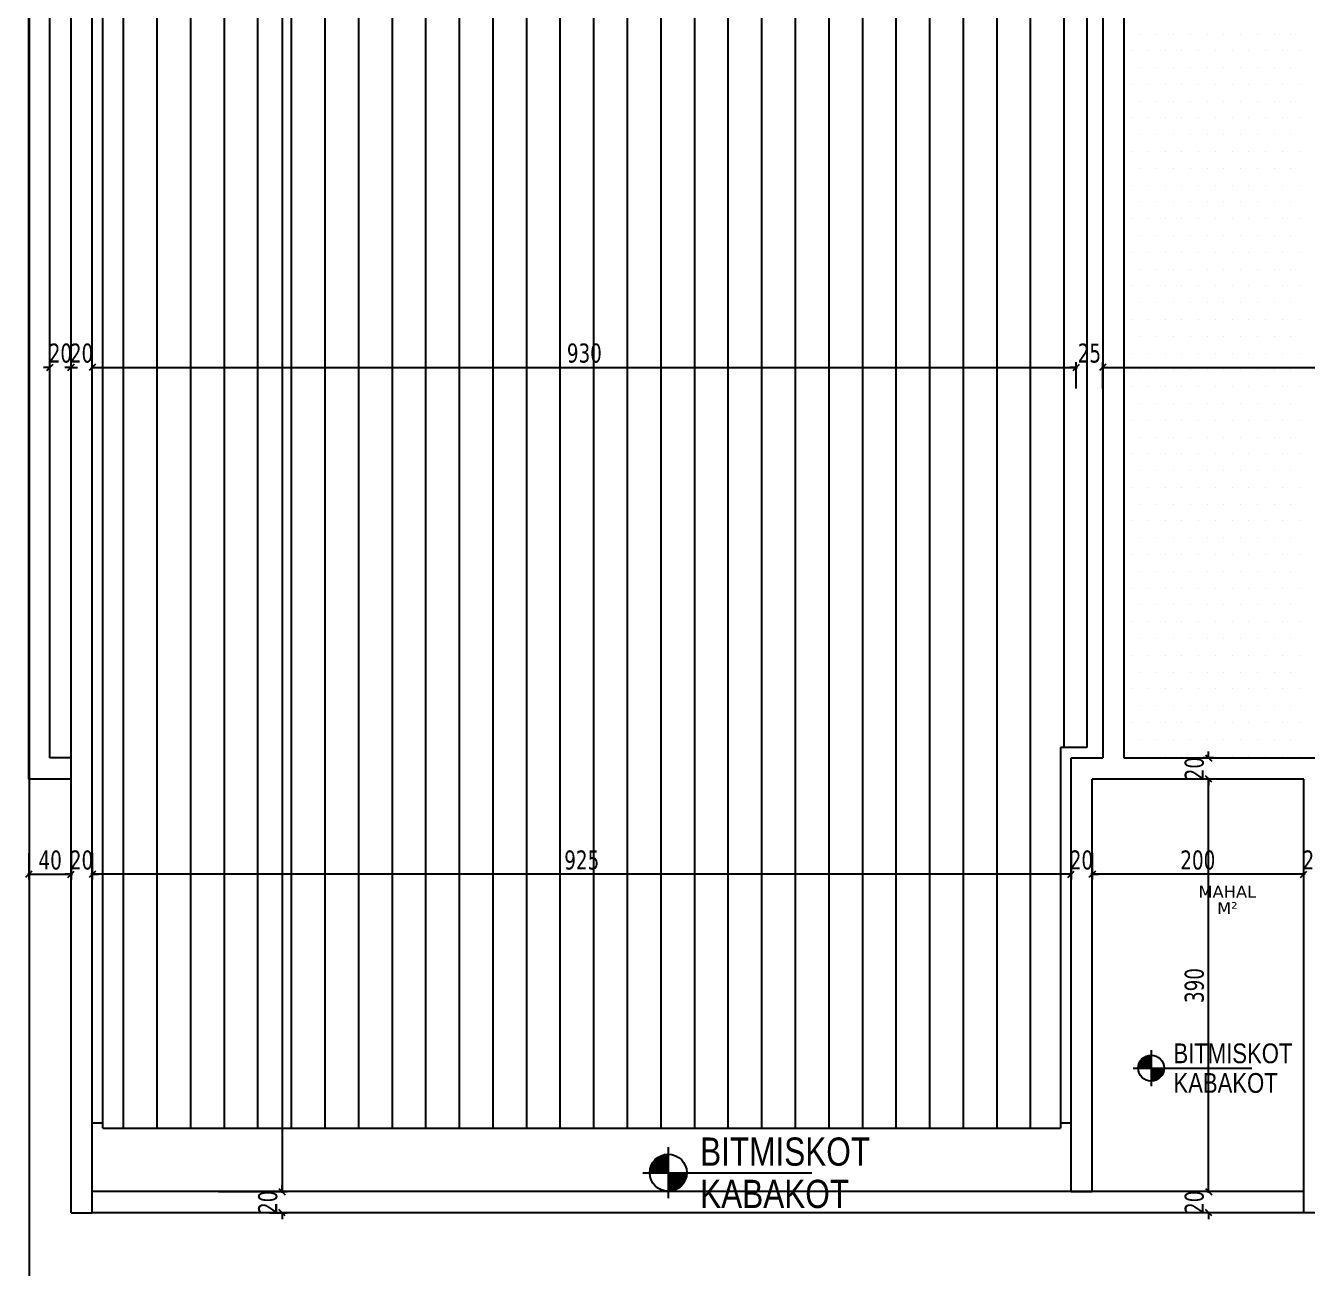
# Model space of a CAD drawing. Header units: millimetres. Extents: x 43168.9 to 43194.6, y -25545.1 to -25543.4.
# Drawn here: x 43178.6033 to 43178.8456, y -25544.5614 to -25544.3264 of the extents above; entities that cross this region are included whole.
import ezdxf
from ezdxf.enums import TextEntityAlignment as Align

# ---------------------------------------------------------------- set-up
doc = ezdxf.new("R2010")
doc.units = ezdxf.units.MM
doc.header["$LTSCALE"] = 200
doc.linetypes.add('DASHDOT', pattern=[1, 0.5, -0.25, 0, -0.25])
for name, color, linetype in [('gor-1_sgh', 232, 'Continuous'), ('gor-2_sgh', 161, 'Continuous'), ('gor-3_sgh', 191, 'Continuous'), ('gor-4_sgh', 17, 'Continuous'), ('olcuic_sgh', 183, 'Continuous'), ('tarama-zemin_sgh', 197, 'Continuous'), ('yapi-yaklasma_sgh', 41, 'DASHDOT')]:
    doc.layers.add(name, color=color, linetype=linetype)
doc.styles.add('dim', font='VERDANA.TTF', dxfattribs={"width": 0.7})
doc.styles.add('text1', font='VERDANA.TTF')
doc.styles.add('text2', font='arial.ttf')

msp = doc.modelspace()

# ---------------------------------------------------------------- linework, layer by layer
at = {"color": 0, "linetype": 'ByBlock', "lineweight": -2}
for p, q in [((43178.60728, -25544.39167), (43178.60848, -25544.39047)), ((43178.61248, -25544.39047), (43178.61128, -25544.39167)), ((43178.61128, -25544.39167), (43178.61248, -25544.39047)), ((43178.61648, -25544.39047), (43178.61528, -25544.39167)), ((43178.61648, -25544.39047), (43178.61528, -25544.39167)), ((43178.80128, -25544.39167), (43178.80248, -25544.39047)), ((43178.80128, -25544.39167), (43178.80248, -25544.39047)), ((43178.80748, -25544.39047), (43178.80628, -25544.39167)), ((43178.80748, -25544.39047), (43178.80628, -25544.39167)), ((43178.82628, -25544.46432), (43178.82748, -25544.46552)), ((43178.82748, -25544.46952), (43178.82628, -25544.46832)), ((43178.82748, -25544.46952), (43178.82628, -25544.46832)), ((43178.60448, -25544.48632), (43178.60328, -25544.48752)), ((43178.61128, -25544.48752), (43178.61248, -25544.48632)), ((43178.61128, -25544.48752), (43178.61248, -25544.48632)), ((43178.61648, -25544.48632), (43178.61528, -25544.48752)), ((43178.61648, -25544.48632), (43178.61528, -25544.48752)), ((43178.80028, -25544.48752), (43178.80148, -25544.48632)), ((43178.80028, -25544.48752), (43178.80148, -25544.48632)), ((43178.80548, -25544.48632), (43178.80428, -25544.48752)), ((43178.80548, -25544.48632), (43178.80428, -25544.48752)), ((43178.84428, -25544.48752), (43178.84548, -25544.48632)), ((43178.84428, -25544.48752), (43178.84548, -25544.48632)), ((43178.65114, -25544.54632), (43178.65234, -25544.54752)), ((43178.65114, -25544.54632), (43178.65234, -25544.54752)), ((43178.82628, -25544.54632), (43178.82748, -25544.54752)), ((43178.82628, -25544.54632), (43178.82748, -25544.54752)), ((43178.65234, -25544.55152), (43178.65114, -25544.55032)), ((43178.82748, -25544.55152), (43178.82628, -25544.55032))]:
    msp.add_line(p, q, dxfattribs=at)
for p, q in [((43178.81359, -25544.5235), (43178.81596, -25544.52113)), ((43178.8136, -25544.52328), (43178.81574, -25544.52115)), ((43178.81365, -25544.52302), (43178.81549, -25544.52119)), ((43178.81373, -25544.52357), (43178.81603, -25544.52127)), ((43178.81374, -25544.52272), (43178.81519, -25544.52127)), ((43178.81603, -25544.52198), (43178.81529, -25544.52124)), ((43178.81603, -25544.52177), (43178.81546, -25544.52119)), ((43178.81603, -25544.52156), (43178.81563, -25544.52116)), ((43178.81603, -25544.52135), (43178.81582, -25544.52113)), ((43178.81603, -25544.52114), (43178.81602, -25544.52113)), ((43178.81364, -25544.52357), (43178.81359, -25544.52351)), ((43178.81385, -25544.52357), (43178.8136, -25544.52332)), ((43178.81406, -25544.52357), (43178.81363, -25544.52314)), ((43178.81427, -25544.52357), (43178.81367, -25544.52297)), ((43178.81448, -25544.52357), (43178.81371, -25544.5228)), ((43178.81469, -25544.52357), (43178.81377, -25544.52265)), ((43178.8149, -25544.52357), (43178.81383, -25544.52251)), ((43178.81511, -25544.52357), (43178.8139, -25544.52237)), ((43178.81393, -25544.52232), (43178.81478, -25544.52147)), ((43178.81394, -25544.52357), (43178.81603, -25544.52148)), ((43178.81532, -25544.52357), (43178.81398, -25544.52224)), ((43178.81553, -25544.52357), (43178.81407, -25544.52211)), ((43178.81414, -25544.52357), (43178.81603, -25544.52169)), ((43178.81574, -25544.52357), (43178.81416, -25544.522)), ((43178.81595, -25544.52357), (43178.81426, -25544.52188)), ((43178.81435, -25544.52357), (43178.81603, -25544.5219)), ((43178.81603, -25544.52345), (43178.81437, -25544.52178)), ((43178.81603, -25544.52324), (43178.81448, -25544.52168)), ((43178.81456, -25544.52357), (43178.81603, -25544.52211)), ((43178.81603, -25544.52303), (43178.8146, -25544.52159)), ((43178.81603, -25544.52282), (43178.81472, -25544.52151)), ((43178.81477, -25544.52357), (43178.81603, -25544.52232)), ((43178.81603, -25544.52261), (43178.81485, -25544.52143)), ((43178.81498, -25544.52357), (43178.81603, -25544.52253)), ((43178.81603, -25544.5224), (43178.81499, -25544.52136)), ((43178.81603, -25544.52219), (43178.81514, -25544.5213)), ((43178.81519, -25544.52357), (43178.81603, -25544.52274)), ((43178.8154, -25544.52357), (43178.81603, -25544.52295)), ((43178.81561, -25544.52357), (43178.81603, -25544.52316)), ((43178.81582, -25544.52357), (43178.81603, -25544.52336)), ((43178.81603, -25544.52378), (43178.81624, -25544.52357)), ((43178.81603, -25544.52399), (43178.81645, -25544.52357)), ((43178.81603, -25544.5242), (43178.81666, -25544.52357)), ((43178.81603, -25544.52441), (43178.81687, -25544.52357)), ((43178.81603, -25544.52462), (43178.81708, -25544.52357)), ((43178.81603, -25544.52483), (43178.81729, -25544.52357)), ((43178.81603, -25544.52504), (43178.8175, -25544.52357)), ((43178.81603, -25544.52525), (43178.81771, -25544.52357)), ((43178.81603, -25544.52546), (43178.81792, -25544.52357)), ((43178.81603, -25544.52567), (43178.81813, -25544.52357)), ((43178.81603, -25544.52588), (43178.81834, -25544.52357)), ((43178.81772, -25544.52535), (43178.81603, -25544.52366)), ((43178.8161, -25544.52602), (43178.81848, -25544.52364)), ((43178.81782, -25544.52524), (43178.81616, -25544.52357)), ((43178.81792, -25544.52513), (43178.81637, -25544.52357)), ((43178.81801, -25544.52501), (43178.81658, -25544.52357)), ((43178.81809, -25544.52488), (43178.81679, -25544.52357)), ((43178.81818, -25544.52475), (43178.817, -25544.52357)), ((43178.81824, -25544.52461), (43178.81721, -25544.52357)), ((43178.81831, -25544.52447), (43178.81742, -25544.52357)), ((43178.81836, -25544.52431), (43178.81763, -25544.52357)), ((43178.81841, -25544.52415), (43178.81784, -25544.52357)), ((43178.81844, -25544.52397), (43178.81805, -25544.52357)), ((43178.81847, -25544.52379), (43178.81825, -25544.52357)), ((43178.81848, -25544.52359), (43178.81846, -25544.52357)), ((43178.81761, -25544.52544), (43178.81603, -25544.52386)), ((43178.81749, -25544.52554), (43178.81603, -25544.52407)), ((43178.81737, -25544.52562), (43178.81603, -25544.52428)), ((43178.81724, -25544.5257), (43178.81603, -25544.52449)), ((43178.8171, -25544.52577), (43178.81603, -25544.5247)), ((43178.81695, -25544.52584), (43178.81603, -25544.52491)), ((43178.81681, -25544.5259), (43178.81603, -25544.52512)), ((43178.81664, -25544.52594), (43178.81603, -25544.52533)), ((43178.81647, -25544.52598), (43178.81603, -25544.52554)), ((43178.81629, -25544.52601), (43178.81603, -25544.52575)), ((43178.81609, -25544.52602), (43178.81603, -25544.52596)), ((43178.81633, -25544.526), (43178.81846, -25544.52387)), ((43178.81659, -25544.52595), (43178.81842, -25544.52412)), ((43178.81688, -25544.52587), (43178.81833, -25544.52442)), ((43178.81728, -25544.52568), (43178.81813, -25544.52483)), ((43178.72126, -25544.54325), (43178.72465, -25544.53985)), ((43178.72128, -25544.54293), (43178.72433, -25544.53988)), ((43178.72135, -25544.54255), (43178.72397, -25544.53994)), ((43178.72146, -25544.54335), (43178.72475, -25544.54006)), ((43178.72148, -25544.54213), (43178.72354, -25544.54006)), ((43178.72175, -25544.54156), (43178.72296, -25544.54035)), ((43178.72176, -25544.54335), (43178.72475, -25544.54036)), ((43178.72205, -25544.54335), (43178.72475, -25544.54065)), ((43178.72475, -25544.54287), (43178.72253, -25544.54065)), ((43178.72475, -25544.54257), (43178.7227, -25544.54052)), ((43178.72475, -25544.54227), (43178.72288, -25544.5404)), ((43178.72475, -25544.54197), (43178.72306, -25544.54028)), ((43178.72475, -25544.54167), (43178.72327, -25544.54019)), ((43178.72475, -25544.54137), (43178.72348, -25544.5401)), ((43178.72475, -25544.54107), (43178.7237, -25544.54002)), ((43178.72475, -25544.54077), (43178.72393, -25544.53995)), ((43178.72475, -25544.54047), (43178.72418, -25544.5399)), ((43178.72475, -25544.54017), (43178.72444, -25544.53986)), ((43178.72475, -25544.53987), (43178.72473, -25544.53985)), ((43178.72164, -25544.54335), (43178.72128, -25544.54299)), ((43178.72194, -25544.54335), (43178.72131, -25544.54272)), ((43178.72224, -25544.54335), (43178.72137, -25544.54248)), ((43178.72254, -25544.54335), (43178.72143, -25544.54224)), ((43178.72284, -25544.54335), (43178.72152, -25544.54203)), ((43178.72314, -25544.54335), (43178.72161, -25544.54182)), ((43178.72344, -25544.54335), (43178.72171, -25544.54162)), ((43178.72374, -25544.54335), (43178.72182, -25544.54144)), ((43178.72404, -25544.54335), (43178.72195, -25544.54126)), ((43178.72433, -25544.54335), (43178.72208, -25544.5411)), ((43178.72463, -25544.54335), (43178.72222, -25544.54093)), ((43178.72235, -25544.54335), (43178.72475, -25544.54095)), ((43178.72475, -25544.54316), (43178.72237, -25544.54079)), ((43178.72265, -25544.54335), (43178.72475, -25544.54125)), ((43178.72295, -25544.54335), (43178.72475, -25544.54155)), ((43178.72325, -25544.54335), (43178.72475, -25544.54185)), ((43178.72355, -25544.54335), (43178.72475, -25544.54215)), ((43178.72385, -25544.54335), (43178.72475, -25544.54245)), ((43178.72415, -25544.54335), (43178.72475, -25544.54275)), ((43178.72445, -25544.54335), (43178.72475, -25544.54305)), ((43178.72134, -25544.54335), (43178.72126, -25544.54326)), ((43178.72475, -25544.54365), (43178.72505, -25544.54335)), ((43178.72475, -25544.54395), (43178.72535, -25544.54335)), ((43178.72475, -25544.54425), (43178.72565, -25544.54335)), ((43178.72475, -25544.54455), (43178.72595, -25544.54335)), ((43178.72475, -25544.54485), (43178.72625, -25544.54335)), ((43178.72475, -25544.54515), (43178.72654, -25544.54335)), ((43178.72475, -25544.54544), (43178.72684, -25544.54335)), ((43178.72475, -25544.54574), (43178.72714, -25544.54335)), ((43178.72475, -25544.54604), (43178.72744, -25544.54335)), ((43178.72475, -25544.54634), (43178.72774, -25544.54335)), ((43178.72475, -25544.54664), (43178.72804, -25544.54335)), ((43178.72716, -25544.54588), (43178.72475, -25544.54346)), ((43178.727, -25544.54602), (43178.72475, -25544.54376)), ((43178.72684, -25544.54615), (43178.72475, -25544.54406)), ((43178.72666, -25544.54627), (43178.72475, -25544.54436)), ((43178.72648, -25544.54639), (43178.72475, -25544.54466)), ((43178.72628, -25544.54649), (43178.72475, -25544.54496)), ((43178.72607, -25544.54658), (43178.72475, -25544.54526)), ((43178.72485, -25544.54684), (43178.72824, -25544.54345)), ((43178.72731, -25544.54572), (43178.72493, -25544.54335)), ((43178.72517, -25544.54682), (43178.72822, -25544.54377)), ((43178.72745, -25544.54557), (43178.72523, -25544.54335)), ((43178.72758, -25544.5454), (43178.72553, -25544.54335)), ((43178.72554, -25544.54674), (43178.72816, -25544.54413)), ((43178.7277, -25544.54522), (43178.72583, -25544.54335)), ((43178.72597, -25544.54662), (43178.72803, -25544.54455)), ((43178.72782, -25544.54503), (43178.72613, -25544.54335)), ((43178.72791, -25544.54483), (43178.72643, -25544.54335)), ((43178.72654, -25544.54635), (43178.72775, -25544.54514)), ((43178.728, -25544.54462), (43178.72673, -25544.54335)), ((43178.72808, -25544.5444), (43178.72703, -25544.54335)), ((43178.72815, -25544.54417), (43178.72733, -25544.54335)), ((43178.7282, -25544.54392), (43178.72763, -25544.54335)), ((43178.72823, -25544.54366), (43178.72793, -25544.54335)), ((43178.72825, -25544.54337), (43178.72823, -25544.54335)), ((43178.72586, -25544.54667), (43178.72475, -25544.54556)), ((43178.72562, -25544.54673), (43178.72475, -25544.54586)), ((43178.72538, -25544.54679), (43178.72475, -25544.54616)), ((43178.72511, -25544.54682), (43178.72475, -25544.54646)), ((43178.72483, -25544.54684), (43178.72475, -25544.54676))]:
    msp.add_line(p, q)
at = {"color": 0}
for p, q in [((43178.81603, -25544.52019), (43178.81603, -25544.52696)), ((43178.81265, -25544.52357), (43178.83505, -25544.52357)), ((43178.72475, -25544.53852), (43178.72475, -25544.54818)), ((43178.71992, -25544.54335), (43178.75192, -25544.54335))]:
    msp.add_line(p, q, dxfattribs=at)
for centre, radius in [((43178.81603, -25544.52357), 0.00245), ((43178.72475, -25544.54335), 0.0035)]:
    msp.add_circle(centre, radius, dxfattribs=at)
at = {"layer": 'gor-1_sgh'}
for p, q in [((43178.61188, -25544.55092), (43178.61188, -25544.20604)), ((43178.61588, -25544.55092), (43178.61588, -25544.20476)), ((43178.80688, -25544.27591), (43178.80688, -25544.46492)), ((43178.81088, -25544.27991), (43178.81088, -25544.46492)), ((43178.80088, -25544.54692), (43178.80088, -25544.46492)), ((43178.80088, -25544.46492), (43178.80688, -25544.46492)), ((43178.81088, -25544.46492), (43178.84888, -25544.46492)), ((43178.80488, -25544.54692), (43178.80488, -25544.46892)), ((43178.84488, -25544.46892), (43178.80488, -25544.46892)), ((43178.84488, -25544.55092), (43178.84488, -25544.46892)), ((43178.80088, -25544.54692), (43178.80488, -25544.54692)), ((43178.61188, -25544.55092), (43178.61588, -25544.55092)), ((43178.84888, -25544.55092), (43178.84488, -25544.55092))]:
    msp.add_line(p, q, dxfattribs=at)
at = {"layer": 'gor-2_sgh'}
for p, q in [((43178.60788, -25544.46492), (43178.60788, -25543.86192)), ((43178.61788, -25544.53492), (43178.61788, -25544.20414)), ((43178.80388, -25544.26791), (43178.80388, -25544.46292)), ((43178.80388, -25544.46292), (43178.79888, -25544.46292)), ((43178.79888, -25544.46292), (43178.79888, -25544.53492)), ((43178.61188, -25544.46492), (43178.60788, -25544.46492)), ((43178.61588, -25544.53392), (43178.61788, -25544.53392)), ((43178.61788, -25544.53492), (43178.79888, -25544.53492)), ((43178.79888, -25544.53392), (43178.80088, -25544.53392)), ((43178.84488, -25544.54692), (43178.61588, -25544.54692)), ((43178.84488, -25544.55092), (43178.61588, -25544.55092))]:
    msp.add_line(p, q, dxfattribs=at)
at = {"layer": 'gor-3_sgh'}
for p, q in [((43178.60388, -25544.46892), (43178.60388, -25543.85792)), ((43178.61188, -25544.46892), (43178.60388, -25544.46892))]:
    msp.add_line(p, q, dxfattribs=at)
at = {"layer": 'gor-4_sgh'}
for p, q in [((43178.6599, -25544.53492), (43178.6599, -25544.19613)), ((43178.66625, -25544.53492), (43178.66625, -25544.1957)), ((43178.6726, -25544.53492), (43178.6726, -25544.19546)), ((43178.67895, -25544.53492), (43178.67895, -25544.19543)), ((43178.6853, -25544.53492), (43178.6853, -25544.19559)), ((43178.69165, -25544.53492), (43178.69165, -25544.19595)), ((43178.698, -25544.53492), (43178.698, -25544.19651)), ((43178.64085, -25544.53492), (43178.64085, -25544.19863)), ((43178.6472, -25544.53492), (43178.6472, -25544.19759)), ((43178.65355, -25544.53492), (43178.65355, -25544.19676)), ((43178.70435, -25544.53492), (43178.70435, -25544.19727)), ((43178.7107, -25544.53492), (43178.7107, -25544.19824)), ((43178.62815, -25544.53492), (43178.62815, -25544.20133)), ((43178.6345, -25544.53492), (43178.6345, -25544.19987)), ((43178.71705, -25544.53492), (43178.71705, -25544.19941)), ((43178.7234, -25544.53492), (43178.7234, -25544.20079)), ((43178.6218, -25544.53492), (43178.6218, -25544.203)), ((43178.72975, -25544.53492), (43178.72975, -25544.20238)), ((43178.7361, -25544.53492), (43178.7361, -25544.20417)), ((43178.74245, -25544.53492), (43178.74245, -25544.20586)), ((43178.7488, -25544.53492), (43178.7488, -25544.20735)), ((43178.75515, -25544.53492), (43178.75515, -25544.20864)), ((43178.7615, -25544.53492), (43178.7615, -25544.20975)), ((43178.76785, -25544.53492), (43178.76785, -25544.21067)), ((43178.7742, -25544.53492), (43178.7742, -25544.2114)), ((43178.78055, -25544.53492), (43178.78055, -25544.21195)), ((43178.7869, -25544.53492), (43178.7869, -25544.21231)), ((43178.79325, -25544.53492), (43178.79325, -25544.2125)), ((43178.7996, -25544.46292), (43178.7996, -25544.2125))]:
    msp.add_line(p, q, dxfattribs=at)
at = {"layer": 'olcuic_sgh'}
for p, q in [((43178.65174, -25544.09266), (43178.65174, -25544.54717)), ((43178.60788, -25544.39507), (43178.60788, -25544.39007)), ((43178.61188, -25544.39507), (43178.61188, -25544.39007)), ((43178.61188, -25544.39507), (43178.61188, -25544.39007)), ((43178.61588, -25544.39507), (43178.61588, -25544.39007)), ((43178.61588, -25544.39507), (43178.61588, -25544.39007)), ((43178.80188, -25544.39507), (43178.80188, -25544.39007)), ((43178.80188, -25544.39507), (43178.80188, -25544.39007)), ((43178.80688, -25544.39507), (43178.80688, -25544.39007)), ((43178.80688, -25544.39507), (43178.80688, -25544.39007)), ((43178.60788, -25544.39107), (43178.60668, -25544.39107)), ((43178.61188, -25544.39107), (43178.61068, -25544.39107)), ((43178.61188, -25544.39107), (43178.61308, -25544.39107)), ((43178.61563, -25544.39107), (43178.80213, -25544.39107)), ((43178.61588, -25544.39107), (43178.61708, -25544.39107)), ((43178.80188, -25544.39107), (43178.80068, -25544.39107)), ((43178.80663, -25544.39107), (43179.08113, -25544.39107)), ((43178.80688, -25544.39107), (43178.80808, -25544.39107)), ((43178.82788, -25544.46492), (43178.82588, -25544.46492)), ((43178.82688, -25544.46492), (43178.82688, -25544.46372)), ((43178.82688, -25544.46892), (43178.82588, -25544.46892)), ((43178.82688, -25544.46892), (43178.82588, -25544.46892)), ((43178.82688, -25544.54717), (43178.82688, -25544.46867)), ((43178.82688, -25544.46892), (43178.82688, -25544.47012)), ((43178.60388, -25544.48292), (43178.60388, -25544.48792)), ((43178.61188, -25544.48292), (43178.61188, -25544.48792)), ((43178.61188, -25544.48292), (43178.61188, -25544.48792)), ((43178.61588, -25544.48292), (43178.61588, -25544.48792)), ((43178.80088, -25544.48292), (43178.80088, -25544.48792)), ((43178.80088, -25544.48292), (43178.80088, -25544.48792)), ((43178.80488, -25544.48292), (43178.80488, -25544.48792)), ((43178.80488, -25544.48292), (43178.80488, -25544.48792)), ((43178.60363, -25544.48692), (43178.61213, -25544.48692)), ((43178.61188, -25544.48692), (43178.61068, -25544.48692)), ((43178.80113, -25544.48692), (43178.61563, -25544.48692)), ((43178.61588, -25544.49092), (43178.61588, -25544.48592)), ((43178.61588, -25544.48692), (43178.61708, -25544.48692)), ((43178.80088, -25544.48692), (43178.79968, -25544.48692)), ((43178.84513, -25544.48692), (43178.80463, -25544.48692)), ((43178.80488, -25544.48692), (43178.80608, -25544.48692)), ((43178.84488, -25544.48692), (43178.84368, -25544.48692)), ((43178.84488, -25544.49092), (43178.84488, -25544.48592)), ((43178.84488, -25544.49092), (43178.84488, -25544.48592)), ((43178.63974, -25544.54692), (43178.65274, -25544.54692)), ((43178.64888, -25544.54692), (43178.65274, -25544.54692)), ((43178.65174, -25544.54692), (43178.65174, -25544.54572)), ((43178.82688, -25544.54692), (43178.82588, -25544.54692)), ((43178.82688, -25544.54692), (43178.82588, -25544.54692)), ((43178.82688, -25544.54692), (43178.82688, -25544.54572)), ((43178.64938, -25544.55092), (43178.65274, -25544.55092)), ((43178.65174, -25544.55092), (43178.65174, -25544.55212)), ((43178.82688, -25544.55092), (43178.82588, -25544.55092)), ((43178.82688, -25544.55092), (43178.82688, -25544.55212))]:
    msp.add_line(p, q, dxfattribs=at)
at = {"layer": 'tarama-zemin_sgh'}
for p, q in [((43178.81389, -25544.32803), (43178.81389, -25544.32803)), ((43178.81706, -25544.32803), (43178.81706, -25544.32803)), ((43178.82024, -25544.32803), (43178.82024, -25544.32803)), ((43178.82341, -25544.32803), (43178.82341, -25544.32803)), ((43178.82659, -25544.32803), (43178.82659, -25544.32803)), ((43178.82976, -25544.32803), (43178.82976, -25544.32803)), ((43178.83294, -25544.32803), (43178.83294, -25544.32803)), ((43178.83611, -25544.32803), (43178.83611, -25544.32803)), ((43178.83929, -25544.32803), (43178.83929, -25544.32803)), ((43178.84246, -25544.32803), (43178.84246, -25544.32803)), ((43178.8123, -25544.3312), (43178.8123, -25544.3312)), ((43178.81547, -25544.3312), (43178.81547, -25544.3312)), ((43178.81865, -25544.3312), (43178.81865, -25544.3312)), ((43178.82182, -25544.3312), (43178.82182, -25544.3312)), ((43178.825, -25544.3312), (43178.825, -25544.3312)), ((43178.82817, -25544.3312), (43178.82817, -25544.3312)), ((43178.83135, -25544.3312), (43178.83135, -25544.3312)), ((43178.83452, -25544.3312), (43178.83452, -25544.3312)), ((43178.8377, -25544.3312), (43178.8377, -25544.3312)), ((43178.84087, -25544.3312), (43178.84087, -25544.3312)), ((43178.84405, -25544.3312), (43178.84405, -25544.3312)), ((43178.81389, -25544.33438), (43178.81389, -25544.33438)), ((43178.81706, -25544.33438), (43178.81706, -25544.33438)), ((43178.82024, -25544.33438), (43178.82024, -25544.33438)), ((43178.82341, -25544.33438), (43178.82341, -25544.33438)), ((43178.82659, -25544.33438), (43178.82659, -25544.33438)), ((43178.82976, -25544.33438), (43178.82976, -25544.33438)), ((43178.83294, -25544.33438), (43178.83294, -25544.33438)), ((43178.83611, -25544.33438), (43178.83611, -25544.33438)), ((43178.83929, -25544.33438), (43178.83929, -25544.33438)), ((43178.84246, -25544.33438), (43178.84246, -25544.33438)), ((43178.8123, -25544.33755), (43178.8123, -25544.33755)), ((43178.81547, -25544.33755), (43178.81547, -25544.33755)), ((43178.81865, -25544.33755), (43178.81865, -25544.33755)), ((43178.82182, -25544.33755), (43178.82182, -25544.33755)), ((43178.825, -25544.33755), (43178.825, -25544.33755)), ((43178.82817, -25544.33755), (43178.82817, -25544.33755)), ((43178.83135, -25544.33755), (43178.83135, -25544.33755)), ((43178.83452, -25544.33755), (43178.83452, -25544.33755)), ((43178.8377, -25544.33755), (43178.8377, -25544.33755)), ((43178.84087, -25544.33755), (43178.84087, -25544.33755)), ((43178.84405, -25544.33755), (43178.84405, -25544.33755)), ((43178.81389, -25544.34073), (43178.81389, -25544.34073)), ((43178.81706, -25544.34073), (43178.81706, -25544.34073)), ((43178.82024, -25544.34073), (43178.82024, -25544.34073)), ((43178.82341, -25544.34073), (43178.82341, -25544.34073)), ((43178.82659, -25544.34073), (43178.82659, -25544.34073)), ((43178.82976, -25544.34073), (43178.82976, -25544.34073)), ((43178.83294, -25544.34073), (43178.83294, -25544.34073)), ((43178.83611, -25544.34073), (43178.83611, -25544.34073)), ((43178.83929, -25544.34073), (43178.83929, -25544.34073)), ((43178.84246, -25544.34073), (43178.84246, -25544.34073)), ((43178.8123, -25544.3439), (43178.8123, -25544.3439)), ((43178.81547, -25544.3439), (43178.81547, -25544.3439)), ((43178.81865, -25544.3439), (43178.81865, -25544.3439)), ((43178.82182, -25544.3439), (43178.82182, -25544.3439)), ((43178.825, -25544.3439), (43178.825, -25544.3439)), ((43178.82817, -25544.3439), (43178.82817, -25544.3439)), ((43178.83135, -25544.3439), (43178.83135, -25544.3439)), ((43178.83452, -25544.3439), (43178.83452, -25544.3439)), ((43178.8377, -25544.3439), (43178.8377, -25544.3439)), ((43178.84087, -25544.3439), (43178.84087, -25544.3439)), ((43178.84405, -25544.3439), (43178.84405, -25544.3439)), ((43178.81389, -25544.34708), (43178.81389, -25544.34708)), ((43178.81706, -25544.34708), (43178.81706, -25544.34708)), ((43178.82024, -25544.34708), (43178.82024, -25544.34708)), ((43178.82341, -25544.34708), (43178.82341, -25544.34708)), ((43178.82659, -25544.34708), (43178.82659, -25544.34708)), ((43178.82976, -25544.34708), (43178.82976, -25544.34708)), ((43178.83294, -25544.34708), (43178.83294, -25544.34708)), ((43178.83611, -25544.34708), (43178.83611, -25544.34708)), ((43178.83929, -25544.34708), (43178.83929, -25544.34708)), ((43178.84246, -25544.34708), (43178.84246, -25544.34708)), ((43178.8123, -25544.35025), (43178.8123, -25544.35025)), ((43178.81547, -25544.35025), (43178.81547, -25544.35025)), ((43178.81865, -25544.35025), (43178.81865, -25544.35025)), ((43178.82182, -25544.35025), (43178.82182, -25544.35025)), ((43178.825, -25544.35025), (43178.825, -25544.35025)), ((43178.82817, -25544.35025), (43178.82817, -25544.35025)), ((43178.83135, -25544.35025), (43178.83135, -25544.35025)), ((43178.83452, -25544.35025), (43178.83452, -25544.35025)), ((43178.8377, -25544.35025), (43178.8377, -25544.35025)), ((43178.84087, -25544.35025), (43178.84087, -25544.35025)), ((43178.84405, -25544.35025), (43178.84405, -25544.35025)), ((43178.81389, -25544.35343), (43178.81389, -25544.35343)), ((43178.81706, -25544.35343), (43178.81706, -25544.35343)), ((43178.82024, -25544.35343), (43178.82024, -25544.35343)), ((43178.82341, -25544.35343), (43178.82341, -25544.35343)), ((43178.82659, -25544.35343), (43178.82659, -25544.35343)), ((43178.82976, -25544.35343), (43178.82976, -25544.35343)), ((43178.83294, -25544.35343), (43178.83294, -25544.35343)), ((43178.83611, -25544.35343), (43178.83611, -25544.35343)), ((43178.83929, -25544.35343), (43178.83929, -25544.35343)), ((43178.84246, -25544.35343), (43178.84246, -25544.35343)), ((43178.8123, -25544.3566), (43178.8123, -25544.3566)), ((43178.81547, -25544.3566), (43178.81547, -25544.3566)), ((43178.81865, -25544.3566), (43178.81865, -25544.3566)), ((43178.82182, -25544.3566), (43178.82182, -25544.3566)), ((43178.825, -25544.3566), (43178.825, -25544.3566)), ((43178.82817, -25544.3566), (43178.82817, -25544.3566)), ((43178.83135, -25544.3566), (43178.83135, -25544.3566)), ((43178.83452, -25544.3566), (43178.83452, -25544.3566)), ((43178.8377, -25544.3566), (43178.8377, -25544.3566)), ((43178.84087, -25544.3566), (43178.84087, -25544.3566)), ((43178.84405, -25544.3566), (43178.84405, -25544.3566)), ((43178.81389, -25544.35978), (43178.81389, -25544.35978)), ((43178.81706, -25544.35978), (43178.81706, -25544.35978)), ((43178.82024, -25544.35978), (43178.82024, -25544.35978)), ((43178.82341, -25544.35978), (43178.82341, -25544.35978)), ((43178.82659, -25544.35978), (43178.82659, -25544.35978)), ((43178.82976, -25544.35978), (43178.82976, -25544.35978)), ((43178.83294, -25544.35978), (43178.83294, -25544.35978)), ((43178.83611, -25544.35978), (43178.83611, -25544.35978)), ((43178.83929, -25544.35978), (43178.83929, -25544.35978)), ((43178.84246, -25544.35978), (43178.84246, -25544.35978)), ((43178.8123, -25544.36295), (43178.8123, -25544.36295)), ((43178.81547, -25544.36295), (43178.81547, -25544.36295)), ((43178.81865, -25544.36295), (43178.81865, -25544.36295)), ((43178.82182, -25544.36295), (43178.82182, -25544.36295)), ((43178.825, -25544.36295), (43178.825, -25544.36295)), ((43178.82817, -25544.36295), (43178.82817, -25544.36295)), ((43178.83135, -25544.36295), (43178.83135, -25544.36295)), ((43178.83452, -25544.36295), (43178.83452, -25544.36295)), ((43178.8377, -25544.36295), (43178.8377, -25544.36295)), ((43178.84087, -25544.36295), (43178.84087, -25544.36295)), ((43178.84405, -25544.36295), (43178.84405, -25544.36295)), ((43178.81389, -25544.36613), (43178.81389, -25544.36613)), ((43178.81706, -25544.36613), (43178.81706, -25544.36613)), ((43178.82024, -25544.36613), (43178.82024, -25544.36613)), ((43178.82341, -25544.36613), (43178.82341, -25544.36613)), ((43178.82659, -25544.36613), (43178.82659, -25544.36613)), ((43178.82976, -25544.36613), (43178.82976, -25544.36613)), ((43178.83294, -25544.36613), (43178.83294, -25544.36613)), ((43178.83611, -25544.36613), (43178.83611, -25544.36613)), ((43178.83929, -25544.36613), (43178.83929, -25544.36613)), ((43178.84246, -25544.36613), (43178.84246, -25544.36613)), ((43178.8123, -25544.3693), (43178.8123, -25544.3693)), ((43178.81547, -25544.3693), (43178.81547, -25544.3693)), ((43178.81865, -25544.3693), (43178.81865, -25544.3693)), ((43178.82182, -25544.3693), (43178.82182, -25544.3693)), ((43178.825, -25544.3693), (43178.825, -25544.3693)), ((43178.82817, -25544.3693), (43178.82817, -25544.3693)), ((43178.83135, -25544.3693), (43178.83135, -25544.3693)), ((43178.83452, -25544.3693), (43178.83452, -25544.3693)), ((43178.8377, -25544.3693), (43178.8377, -25544.3693)), ((43178.84087, -25544.3693), (43178.84087, -25544.3693)), ((43178.84405, -25544.3693), (43178.84405, -25544.3693)), ((43178.81389, -25544.37248), (43178.81389, -25544.37248)), ((43178.81706, -25544.37248), (43178.81706, -25544.37248)), ((43178.82024, -25544.37248), (43178.82024, -25544.37248)), ((43178.82341, -25544.37248), (43178.82341, -25544.37248)), ((43178.82659, -25544.37248), (43178.82659, -25544.37248)), ((43178.82976, -25544.37248), (43178.82976, -25544.37248)), ((43178.83294, -25544.37248), (43178.83294, -25544.37248)), ((43178.83611, -25544.37248), (43178.83611, -25544.37248)), ((43178.83929, -25544.37248), (43178.83929, -25544.37248)), ((43178.84246, -25544.37248), (43178.84246, -25544.37248)), ((43178.8123, -25544.37565), (43178.8123, -25544.37565)), ((43178.81547, -25544.37565), (43178.81547, -25544.37565)), ((43178.81865, -25544.37565), (43178.81865, -25544.37565)), ((43178.82182, -25544.37565), (43178.82182, -25544.37565)), ((43178.825, -25544.37565), (43178.825, -25544.37565)), ((43178.82817, -25544.37565), (43178.82817, -25544.37565)), ((43178.83135, -25544.37565), (43178.83135, -25544.37565)), ((43178.83452, -25544.37565), (43178.83452, -25544.37565)), ((43178.8377, -25544.37565), (43178.8377, -25544.37565)), ((43178.84087, -25544.37565), (43178.84087, -25544.37565)), ((43178.84405, -25544.37565), (43178.84405, -25544.37565)), ((43178.81389, -25544.37883), (43178.81389, -25544.37883)), ((43178.81706, -25544.37883), (43178.81706, -25544.37883)), ((43178.82024, -25544.37883), (43178.82024, -25544.37883)), ((43178.82341, -25544.37883), (43178.82341, -25544.37883)), ((43178.82659, -25544.37883), (43178.82659, -25544.37883)), ((43178.82976, -25544.37883), (43178.82976, -25544.37883)), ((43178.83294, -25544.37883), (43178.83294, -25544.37883)), ((43178.83611, -25544.37883), (43178.83611, -25544.37883)), ((43178.83929, -25544.37883), (43178.83929, -25544.37883)), ((43178.84246, -25544.37883), (43178.84246, -25544.37883)), ((43178.8123, -25544.382), (43178.8123, -25544.382)), ((43178.81547, -25544.382), (43178.81547, -25544.382)), ((43178.81865, -25544.382), (43178.81865, -25544.382)), ((43178.82182, -25544.382), (43178.82182, -25544.382)), ((43178.825, -25544.382), (43178.825, -25544.382)), ((43178.82817, -25544.382), (43178.82817, -25544.382)), ((43178.83135, -25544.382), (43178.83135, -25544.382)), ((43178.83452, -25544.382), (43178.83452, -25544.382)), ((43178.8377, -25544.382), (43178.8377, -25544.382)), ((43178.84087, -25544.382), (43178.84087, -25544.382)), ((43178.84405, -25544.382), (43178.84405, -25544.382)), ((43178.81389, -25544.38518), (43178.81389, -25544.38518)), ((43178.81706, -25544.38518), (43178.81706, -25544.38518)), ((43178.82024, -25544.38518), (43178.82024, -25544.38518)), ((43178.82341, -25544.38518), (43178.82341, -25544.38518)), ((43178.82659, -25544.38518), (43178.82659, -25544.38518)), ((43178.82976, -25544.38518), (43178.82976, -25544.38518)), ((43178.83294, -25544.38518), (43178.83294, -25544.38518)), ((43178.83611, -25544.38518), (43178.83611, -25544.38518)), ((43178.83929, -25544.38518), (43178.83929, -25544.38518)), ((43178.84246, -25544.38518), (43178.84246, -25544.38518)), ((43178.8123, -25544.38835), (43178.8123, -25544.38835)), ((43178.81547, -25544.38835), (43178.81547, -25544.38835)), ((43178.81865, -25544.38835), (43178.81865, -25544.38835)), ((43178.82182, -25544.38835), (43178.82182, -25544.38835)), ((43178.825, -25544.38835), (43178.825, -25544.38835)), ((43178.82817, -25544.38835), (43178.82817, -25544.38835)), ((43178.83135, -25544.38835), (43178.83135, -25544.38835)), ((43178.83452, -25544.38835), (43178.83452, -25544.38835)), ((43178.8377, -25544.38835), (43178.8377, -25544.38835)), ((43178.84087, -25544.38835), (43178.84087, -25544.38835)), ((43178.84405, -25544.38835), (43178.84405, -25544.38835)), ((43178.81389, -25544.39153), (43178.81389, -25544.39153)), ((43178.81706, -25544.39153), (43178.81706, -25544.39153)), ((43178.82024, -25544.39153), (43178.82024, -25544.39153)), ((43178.82341, -25544.39153), (43178.82341, -25544.39153)), ((43178.82659, -25544.39153), (43178.82659, -25544.39153)), ((43178.82976, -25544.39153), (43178.82976, -25544.39153)), ((43178.83294, -25544.39153), (43178.83294, -25544.39153)), ((43178.83611, -25544.39153), (43178.83611, -25544.39153)), ((43178.83929, -25544.39153), (43178.83929, -25544.39153)), ((43178.84246, -25544.39153), (43178.84246, -25544.39153)), ((43178.8123, -25544.3947), (43178.8123, -25544.3947)), ((43178.81547, -25544.3947), (43178.81547, -25544.3947)), ((43178.81865, -25544.3947), (43178.81865, -25544.3947)), ((43178.82182, -25544.3947), (43178.82182, -25544.3947)), ((43178.825, -25544.3947), (43178.825, -25544.3947)), ((43178.82817, -25544.3947), (43178.82817, -25544.3947)), ((43178.83135, -25544.3947), (43178.83135, -25544.3947)), ((43178.83452, -25544.3947), (43178.83452, -25544.3947)), ((43178.8377, -25544.3947), (43178.8377, -25544.3947)), ((43178.84087, -25544.3947), (43178.84087, -25544.3947)), ((43178.84405, -25544.3947), (43178.84405, -25544.3947)), ((43178.81389, -25544.39788), (43178.81389, -25544.39788)), ((43178.81706, -25544.39788), (43178.81706, -25544.39788)), ((43178.82024, -25544.39788), (43178.82024, -25544.39788)), ((43178.82341, -25544.39788), (43178.82341, -25544.39788)), ((43178.82659, -25544.39788), (43178.82659, -25544.39788)), ((43178.82976, -25544.39788), (43178.82976, -25544.39788)), ((43178.83294, -25544.39788), (43178.83294, -25544.39788)), ((43178.83611, -25544.39788), (43178.83611, -25544.39788)), ((43178.83929, -25544.39788), (43178.83929, -25544.39788)), ((43178.84246, -25544.39788), (43178.84246, -25544.39788)), ((43178.8123, -25544.40105), (43178.8123, -25544.40105)), ((43178.81547, -25544.40105), (43178.81547, -25544.40105)), ((43178.81865, -25544.40105), (43178.81865, -25544.40105)), ((43178.82182, -25544.40105), (43178.82182, -25544.40105)), ((43178.825, -25544.40105), (43178.825, -25544.40105)), ((43178.82817, -25544.40105), (43178.82817, -25544.40105)), ((43178.83135, -25544.40105), (43178.83135, -25544.40105)), ((43178.83452, -25544.40105), (43178.83452, -25544.40105)), ((43178.8377, -25544.40105), (43178.8377, -25544.40105)), ((43178.84087, -25544.40105), (43178.84087, -25544.40105)), ((43178.84405, -25544.40105), (43178.84405, -25544.40105)), ((43178.81389, -25544.40423), (43178.81389, -25544.40423)), ((43178.81706, -25544.40423), (43178.81706, -25544.40423)), ((43178.82024, -25544.40423), (43178.82024, -25544.40423)), ((43178.82341, -25544.40423), (43178.82341, -25544.40423)), ((43178.82659, -25544.40423), (43178.82659, -25544.40423)), ((43178.82976, -25544.40423), (43178.82976, -25544.40423)), ((43178.83294, -25544.40423), (43178.83294, -25544.40423)), ((43178.83611, -25544.40423), (43178.83611, -25544.40423)), ((43178.83929, -25544.40423), (43178.83929, -25544.40423)), ((43178.84246, -25544.40423), (43178.84246, -25544.40423)), ((43178.8123, -25544.4074), (43178.8123, -25544.4074)), ((43178.81547, -25544.4074), (43178.81547, -25544.4074)), ((43178.81865, -25544.4074), (43178.81865, -25544.4074)), ((43178.82182, -25544.4074), (43178.82182, -25544.4074)), ((43178.825, -25544.4074), (43178.825, -25544.4074)), ((43178.82817, -25544.4074), (43178.82817, -25544.4074)), ((43178.83135, -25544.4074), (43178.83135, -25544.4074)), ((43178.83452, -25544.4074), (43178.83452, -25544.4074)), ((43178.8377, -25544.4074), (43178.8377, -25544.4074)), ((43178.84087, -25544.4074), (43178.84087, -25544.4074)), ((43178.84405, -25544.4074), (43178.84405, -25544.4074)), ((43178.81389, -25544.41058), (43178.81389, -25544.41058)), ((43178.81706, -25544.41058), (43178.81706, -25544.41058)), ((43178.82024, -25544.41058), (43178.82024, -25544.41058)), ((43178.82341, -25544.41058), (43178.82341, -25544.41058)), ((43178.82659, -25544.41058), (43178.82659, -25544.41058)), ((43178.82976, -25544.41058), (43178.82976, -25544.41058)), ((43178.83294, -25544.41058), (43178.83294, -25544.41058)), ((43178.83611, -25544.41058), (43178.83611, -25544.41058)), ((43178.83929, -25544.41058), (43178.83929, -25544.41058)), ((43178.84246, -25544.41058), (43178.84246, -25544.41058)), ((43178.8123, -25544.41375), (43178.8123, -25544.41375)), ((43178.81547, -25544.41375), (43178.81547, -25544.41375)), ((43178.81865, -25544.41375), (43178.81865, -25544.41375)), ((43178.82182, -25544.41375), (43178.82182, -25544.41375)), ((43178.825, -25544.41375), (43178.825, -25544.41375)), ((43178.82817, -25544.41375), (43178.82817, -25544.41375)), ((43178.83135, -25544.41375), (43178.83135, -25544.41375)), ((43178.83452, -25544.41375), (43178.83452, -25544.41375)), ((43178.8377, -25544.41375), (43178.8377, -25544.41375)), ((43178.84087, -25544.41375), (43178.84087, -25544.41375)), ((43178.84405, -25544.41375), (43178.84405, -25544.41375)), ((43178.81389, -25544.41693), (43178.81389, -25544.41693)), ((43178.81706, -25544.41693), (43178.81706, -25544.41693)), ((43178.82024, -25544.41693), (43178.82024, -25544.41693)), ((43178.82341, -25544.41693), (43178.82341, -25544.41693)), ((43178.82659, -25544.41693), (43178.82659, -25544.41693)), ((43178.82976, -25544.41693), (43178.82976, -25544.41693)), ((43178.83294, -25544.41693), (43178.83294, -25544.41693)), ((43178.83611, -25544.41693), (43178.83611, -25544.41693)), ((43178.83929, -25544.41693), (43178.83929, -25544.41693)), ((43178.84246, -25544.41693), (43178.84246, -25544.41693)), ((43178.8123, -25544.4201), (43178.8123, -25544.4201)), ((43178.81547, -25544.4201), (43178.81547, -25544.4201)), ((43178.81865, -25544.4201), (43178.81865, -25544.4201)), ((43178.82182, -25544.4201), (43178.82182, -25544.4201)), ((43178.825, -25544.4201), (43178.825, -25544.4201)), ((43178.82817, -25544.4201), (43178.82817, -25544.4201)), ((43178.83135, -25544.4201), (43178.83135, -25544.4201)), ((43178.83452, -25544.4201), (43178.83452, -25544.4201)), ((43178.8377, -25544.4201), (43178.8377, -25544.4201)), ((43178.84087, -25544.4201), (43178.84087, -25544.4201)), ((43178.84405, -25544.4201), (43178.84405, -25544.4201)), ((43178.81389, -25544.42328), (43178.81389, -25544.42328)), ((43178.81706, -25544.42328), (43178.81706, -25544.42328)), ((43178.82024, -25544.42328), (43178.82024, -25544.42328)), ((43178.82341, -25544.42328), (43178.82341, -25544.42328)), ((43178.82659, -25544.42328), (43178.82659, -25544.42328)), ((43178.82976, -25544.42328), (43178.82976, -25544.42328)), ((43178.83294, -25544.42328), (43178.83294, -25544.42328)), ((43178.83611, -25544.42328), (43178.83611, -25544.42328)), ((43178.83929, -25544.42328), (43178.83929, -25544.42328)), ((43178.84246, -25544.42328), (43178.84246, -25544.42328)), ((43178.8123, -25544.42645), (43178.8123, -25544.42645)), ((43178.81547, -25544.42645), (43178.81547, -25544.42645)), ((43178.81865, -25544.42645), (43178.81865, -25544.42645)), ((43178.82182, -25544.42645), (43178.82182, -25544.42645)), ((43178.825, -25544.42645), (43178.825, -25544.42645)), ((43178.82817, -25544.42645), (43178.82817, -25544.42645)), ((43178.83135, -25544.42645), (43178.83135, -25544.42645)), ((43178.83452, -25544.42645), (43178.83452, -25544.42645)), ((43178.8377, -25544.42645), (43178.8377, -25544.42645)), ((43178.84087, -25544.42645), (43178.84087, -25544.42645)), ((43178.84405, -25544.42645), (43178.84405, -25544.42645)), ((43178.81389, -25544.42963), (43178.81389, -25544.42963)), ((43178.81706, -25544.42963), (43178.81706, -25544.42963)), ((43178.82024, -25544.42963), (43178.82024, -25544.42963)), ((43178.82341, -25544.42963), (43178.82341, -25544.42963)), ((43178.82659, -25544.42963), (43178.82659, -25544.42963)), ((43178.82976, -25544.42963), (43178.82976, -25544.42963)), ((43178.83294, -25544.42963), (43178.83294, -25544.42963)), ((43178.83611, -25544.42963), (43178.83611, -25544.42963)), ((43178.83929, -25544.42963), (43178.83929, -25544.42963)), ((43178.84246, -25544.42963), (43178.84246, -25544.42963)), ((43178.8123, -25544.4328), (43178.8123, -25544.4328)), ((43178.81547, -25544.4328), (43178.81547, -25544.4328)), ((43178.81865, -25544.4328), (43178.81865, -25544.4328)), ((43178.82182, -25544.4328), (43178.82182, -25544.4328)), ((43178.825, -25544.4328), (43178.825, -25544.4328)), ((43178.82817, -25544.4328), (43178.82817, -25544.4328)), ((43178.83135, -25544.4328), (43178.83135, -25544.4328)), ((43178.83452, -25544.4328), (43178.83452, -25544.4328)), ((43178.8377, -25544.4328), (43178.8377, -25544.4328)), ((43178.84087, -25544.4328), (43178.84087, -25544.4328)), ((43178.84405, -25544.4328), (43178.84405, -25544.4328)), ((43178.81389, -25544.43598), (43178.81389, -25544.43598)), ((43178.81706, -25544.43598), (43178.81706, -25544.43598)), ((43178.82024, -25544.43598), (43178.82024, -25544.43598)), ((43178.82341, -25544.43598), (43178.82341, -25544.43598)), ((43178.82659, -25544.43598), (43178.82659, -25544.43598)), ((43178.82976, -25544.43598), (43178.82976, -25544.43598)), ((43178.83294, -25544.43598), (43178.83294, -25544.43598)), ((43178.83611, -25544.43598), (43178.83611, -25544.43598)), ((43178.83929, -25544.43598), (43178.83929, -25544.43598)), ((43178.84246, -25544.43598), (43178.84246, -25544.43598)), ((43178.8123, -25544.43915), (43178.8123, -25544.43915)), ((43178.81547, -25544.43915), (43178.81547, -25544.43915)), ((43178.81865, -25544.43915), (43178.81865, -25544.43915)), ((43178.82182, -25544.43915), (43178.82182, -25544.43915)), ((43178.825, -25544.43915), (43178.825, -25544.43915)), ((43178.82817, -25544.43915), (43178.82817, -25544.43915)), ((43178.83135, -25544.43915), (43178.83135, -25544.43915)), ((43178.83452, -25544.43915), (43178.83452, -25544.43915)), ((43178.8377, -25544.43915), (43178.8377, -25544.43915)), ((43178.84087, -25544.43915), (43178.84087, -25544.43915)), ((43178.84405, -25544.43915), (43178.84405, -25544.43915)), ((43178.81389, -25544.44233), (43178.81389, -25544.44233)), ((43178.81706, -25544.44233), (43178.81706, -25544.44233)), ((43178.82024, -25544.44233), (43178.82024, -25544.44233)), ((43178.82341, -25544.44233), (43178.82341, -25544.44233)), ((43178.82659, -25544.44233), (43178.82659, -25544.44233)), ((43178.82976, -25544.44233), (43178.82976, -25544.44233)), ((43178.83294, -25544.44233), (43178.83294, -25544.44233)), ((43178.83611, -25544.44233), (43178.83611, -25544.44233)), ((43178.83929, -25544.44233), (43178.83929, -25544.44233)), ((43178.84246, -25544.44233), (43178.84246, -25544.44233)), ((43178.8123, -25544.4455), (43178.8123, -25544.4455)), ((43178.81547, -25544.4455), (43178.81547, -25544.4455)), ((43178.81865, -25544.4455), (43178.81865, -25544.4455)), ((43178.82182, -25544.4455), (43178.82182, -25544.4455)), ((43178.825, -25544.4455), (43178.825, -25544.4455)), ((43178.82817, -25544.4455), (43178.82817, -25544.4455)), ((43178.83135, -25544.4455), (43178.83135, -25544.4455)), ((43178.83452, -25544.4455), (43178.83452, -25544.4455)), ((43178.8377, -25544.4455), (43178.8377, -25544.4455)), ((43178.84087, -25544.4455), (43178.84087, -25544.4455)), ((43178.84405, -25544.4455), (43178.84405, -25544.4455)), ((43178.81389, -25544.44868), (43178.81389, -25544.44868)), ((43178.81706, -25544.44868), (43178.81706, -25544.44868)), ((43178.82024, -25544.44868), (43178.82024, -25544.44868)), ((43178.82341, -25544.44868), (43178.82341, -25544.44868)), ((43178.82659, -25544.44868), (43178.82659, -25544.44868)), ((43178.82976, -25544.44868), (43178.82976, -25544.44868)), ((43178.83294, -25544.44868), (43178.83294, -25544.44868)), ((43178.83611, -25544.44868), (43178.83611, -25544.44868)), ((43178.83929, -25544.44868), (43178.83929, -25544.44868)), ((43178.84246, -25544.44868), (43178.84246, -25544.44868)), ((43178.8123, -25544.45185), (43178.8123, -25544.45185)), ((43178.81547, -25544.45185), (43178.81547, -25544.45185)), ((43178.81865, -25544.45185), (43178.81865, -25544.45185)), ((43178.82182, -25544.45185), (43178.82182, -25544.45185)), ((43178.825, -25544.45185), (43178.825, -25544.45185)), ((43178.82817, -25544.45185), (43178.82817, -25544.45185)), ((43178.83135, -25544.45185), (43178.83135, -25544.45185)), ((43178.83452, -25544.45185), (43178.83452, -25544.45185)), ((43178.8377, -25544.45185), (43178.8377, -25544.45185)), ((43178.84087, -25544.45185), (43178.84087, -25544.45185)), ((43178.84405, -25544.45185), (43178.84405, -25544.45185)), ((43178.81389, -25544.45503), (43178.81389, -25544.45503)), ((43178.81706, -25544.45503), (43178.81706, -25544.45503)), ((43178.82024, -25544.45503), (43178.82024, -25544.45503)), ((43178.82341, -25544.45503), (43178.82341, -25544.45503)), ((43178.82659, -25544.45503), (43178.82659, -25544.45503)), ((43178.82976, -25544.45503), (43178.82976, -25544.45503)), ((43178.83294, -25544.45503), (43178.83294, -25544.45503)), ((43178.83611, -25544.45503), (43178.83611, -25544.45503)), ((43178.83929, -25544.45503), (43178.83929, -25544.45503)), ((43178.84246, -25544.45503), (43178.84246, -25544.45503)), ((43178.8123, -25544.4582), (43178.8123, -25544.4582)), ((43178.81547, -25544.4582), (43178.81547, -25544.4582)), ((43178.81865, -25544.4582), (43178.81865, -25544.4582)), ((43178.82182, -25544.4582), (43178.82182, -25544.4582)), ((43178.825, -25544.4582), (43178.825, -25544.4582)), ((43178.82817, -25544.4582), (43178.82817, -25544.4582)), ((43178.83135, -25544.4582), (43178.83135, -25544.4582)), ((43178.83452, -25544.4582), (43178.83452, -25544.4582)), ((43178.8377, -25544.4582), (43178.8377, -25544.4582)), ((43178.84087, -25544.4582), (43178.84087, -25544.4582)), ((43178.84405, -25544.4582), (43178.84405, -25544.4582)), ((43178.81389, -25544.46138), (43178.81389, -25544.46138)), ((43178.81706, -25544.46138), (43178.81706, -25544.46138)), ((43178.82024, -25544.46138), (43178.82024, -25544.46138)), ((43178.82341, -25544.46138), (43178.82341, -25544.46138)), ((43178.82659, -25544.46138), (43178.82659, -25544.46138)), ((43178.82976, -25544.46138), (43178.82976, -25544.46138)), ((43178.83294, -25544.46138), (43178.83294, -25544.46138)), ((43178.83611, -25544.46138), (43178.83611, -25544.46138)), ((43178.83929, -25544.46138), (43178.83929, -25544.46138)), ((43178.84246, -25544.46138), (43178.84246, -25544.46138)), ((43178.8123, -25544.46455), (43178.8123, -25544.46455)), ((43178.81547, -25544.46455), (43178.81547, -25544.46455)), ((43178.81865, -25544.46455), (43178.81865, -25544.46455)), ((43178.82182, -25544.46455), (43178.82182, -25544.46455)), ((43178.825, -25544.46455), (43178.825, -25544.46455)), ((43178.82817, -25544.46455), (43178.82817, -25544.46455)), ((43178.83135, -25544.46455), (43178.83135, -25544.46455)), ((43178.83452, -25544.46455), (43178.83452, -25544.46455)), ((43178.8377, -25544.46455), (43178.8377, -25544.46455)), ((43178.84087, -25544.46455), (43178.84087, -25544.46455)), ((43178.84405, -25544.46455), (43178.84405, -25544.46455))]:
    msp.add_line(p, q, dxfattribs=at)
at = {"layer": 'yapi-yaklasma_sgh'}
msp.add_line((43178.604, -25544.72615), (43178.604, -25543.79832), dxfattribs=at)

# ---------------------------------------------------------------- texts
at = {"color": 7, "style": 'text1'}
for tag, text, p in [('MAHAL', '', (43178.83043, -25544.49022)), ('M²', 'm²', (43178.83043, -25544.4933))]:
    msp.add_attdef(tag, text=text, height=0.00225, dxfattribs=at).set_placement(p, align=Align.MIDDLE)
at = {"color": 0, "style": 'text2', "width": 0.8}
for tag, p, s, height in [('BITMISKOT', (43178.82025, -25544.52264), '+0,10', 0.003733), ('KABAKOT', (43178.82025, -25544.52824), '±0,00', 0.003733), ('BITMISKOT', (43178.73078, -25544.54202), '+0,10', 0.005333), ('KABAKOT', (43178.73078, -25544.55002), '±0,00', 0.005333)]:
    msp.add_attdef(tag, p, s, height=height, dxfattribs=at)
at = {"layer": 'olcuic_sgh', "color": 2, "style": 'dim', "width": 0.7}
for s, p in [('20', (43178.60765, -25544.39015)), ('20', (43178.61165, -25544.39015)), ('930', (43178.70559, -25544.39015)), ('25', (43178.80216, -25544.39015)), ('40', (43178.60572, -25544.48601)), ('20', (43178.61165, -25544.48601)), ('925', (43178.7051, -25544.48601)), ('20', (43178.80065, -25544.48601)), ('200', (43178.82155, -25544.48601)), ('20', (43178.84465, -25544.48601))]:
    msp.add_text(s, height=0.0036, dxfattribs=at).set_placement(p)
for s, p in [('20', (43178.82597, -25544.46914)), ('390', (43178.82597, -25544.51125)), ('20', (43178.65083, -25544.55114)), ('20', (43178.82597, -25544.55114))]:
    msp.add_text(s, height=0.0036, rotation=90, dxfattribs=at).set_placement(p)

doc.saveas('drawing.dxf')
